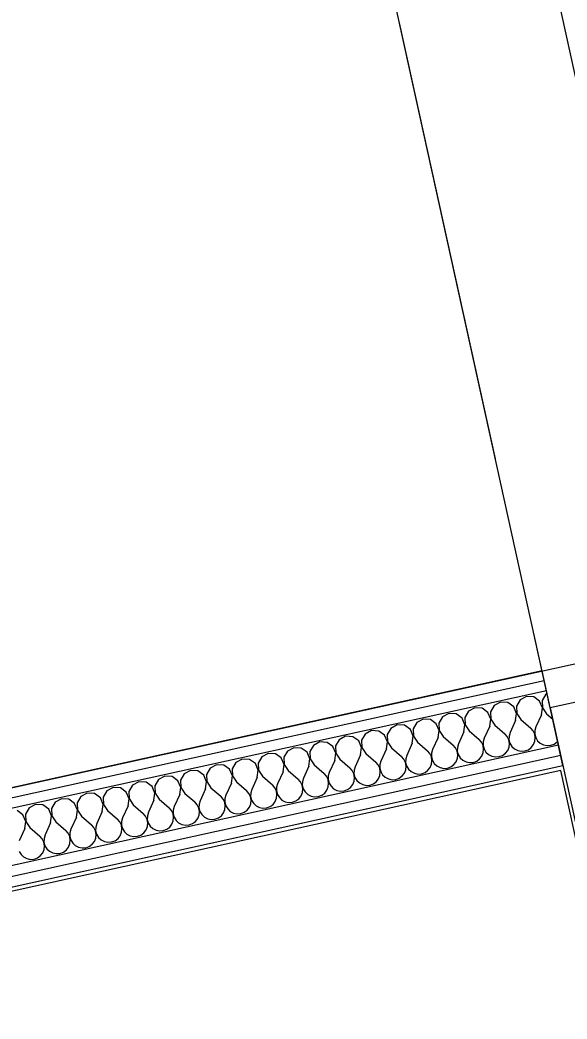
# Model space of a CAD drawing. Header units: millimetres. Extents: x 755110 to 794049, y -116979 to -66610.
# Drawn here: x 779312 to 779960, y -106849 to -105665 of the extents above; entities that cross this region are included whole.
import ezdxf

# ---------------------------------------------------------------- set-up
doc = ezdxf.new("R2010")
doc.units = ezdxf.units.MM
doc.header["$MEASUREMENT"] = 0
doc.linetypes.add('Double Dashed', pattern=[1093.611073, 529.166651, -211.666656, 141.111112, -211.666656])
for name, color, linetype, lineweight in [('New_ARCHICAD Windows_Pen_No__1', 7, 'Continuous', 13), ('New_Dimensioning - General_Pen_No__1', 7, 'Continuous', 13), ('New_INT zoned_Pen_No__19', 255, 'Continuous', 0), ('New_Structural - Bearing_Pen_No__1', 7, 'Continuous', 13)]:
    doc.layers.add(name, color=color, linetype=linetype, lineweight=lineweight)
doc.layers.add('New_Dimensioning - General', color=7, linetype='Continuous')
doc.layers.add('New_Structural - Bearing', color=7, linetype='Continuous')
doc.layers.add('New_Structural - Grid_Pen_No__61', color=7, linetype='Continuous', lineweight=20, true_color=0x6a6a6a)
doc.styles.add('GENERATED_STYLE_1', font='')
doc.styles.get('GENERATED_STYLE_1').set_extended_font_data('Arial')
doc.dimstyles.new('GENERATED_STYLE__1', dxfattribs={"dimtxt": 200, "dimasz": 95, "dimexe": 0.18, "dimexo": 0.0625, "dimgap": 0, "dimtad": 1, "dimdec": 0, "dimzin": 0, "dimdsep": 46, "dimtxsty": 'GENERATED_STYLE_1', "dimblk": 'ARROWHEAD_2', "dimblk1": 'ARROWHEAD_2', "dimblk2": 'ARROWHEAD_2', "dimcen": 0.09, "dimse1": 1, "dimse2": 1, "dimclrd": 7, "dimclre": 7, "dimclrt": 7, "dimadec": 0, "dimazin": 0, "dimtfac": 1, "dimtdec": 4, "dimtmove": 0, "dimatfit": 3, "dimfxl": 0, "dimtolj": 1, "dimtzin": 0, "dimarcsym": 0})

# ---------------------------------------------------------------- blocks, each defined once
blk = doc.blocks.new('*X56')
at = {"layer": 'New_Structural - Bearing_Pen_No__1', "color": 7, "linetype": 'Continuous', "lineweight": 13}
for p, q in [((779912.2, -106466.4), (779904.7, -106470.5)), ((779920.8, -106466.9), (779912.2, -106466.4)), ((779935.3, -106463.7), (779931, -106471.2)), ((779936.7, -106463), (779935.3, -106463.7)), ((779874.1, -106477.2), (779869.8, -106484.6)), ((779881.6, -106473.2), (779874.1, -106477.2)), ((779890.2, -106473.7), (779881.6, -106473.2)), ((779897.2, -106478.6), (779890.2, -106473.7)), ((779904.7, -106470.5), (779900.4, -106477.9)), ((779900.4, -106477.9), (779900.7, -106486.5)), ((779927.8, -106471.9), (779920.8, -106466.9)), ((779931.2, -106479.7), (779927.8, -106471.9)), ((779931, -106471.2), (779931.3, -106479.7)), ((779820.4, -106486.6), (779812.9, -106490.7)), ((779829, -106487.2), (779820.4, -106486.6)), ((779836, -106492.1), (779829, -106487.2)), ((779843.5, -106484), (779839.2, -106491.4)), ((779851, -106479.9), (779843.5, -106484)), ((779859.6, -106480.4), (779851, -106479.9)), ((779866.6, -106485.3), (779859.6, -106480.4)), ((779870, -106493.2), (779866.6, -106485.3)), ((779869.8, -106484.6), (779870.1, -106493.2)), ((779900.6, -106486.5), (779897.2, -106478.6)), ((779899.3, -106494.9), (779900.6, -106486.5)), ((779900.7, -106486.5), (779905.4, -106493.6)), ((779929.9, -106488.2), (779923.4, -106502.5)), ((779929.9, -106488.2), (779931.2, -106479.7)), ((779931.3, -106479.7), (779936, -106486.9)), ((779936, -106486.9), (779943.4, -106493.2)), ((779759.2, -106500.1), (779751.7, -106504.2)), ((779767.8, -106500.6), (779759.2, -106500.1)), ((779774.8, -106505.6), (779767.8, -106500.6)), ((779782.3, -106497.4), (779778, -106504.9)), ((779789.8, -106493.4), (779782.3, -106497.4)), ((779798.4, -106493.9), (779789.8, -106493.4)), ((779805.4, -106498.8), (779798.4, -106493.9)), ((779808.8, -106506.7), (779805.4, -106498.8)), ((779812.9, -106490.7), (779808.6, -106498.1)), ((779808.6, -106498.1), (779808.9, -106506.7)), ((779839.4, -106500), (779836, -106492.1)), ((779838.1, -106508.4), (779839.4, -106500)), ((779839.2, -106491.4), (779839.5, -106499.9)), ((779839.5, -106499.9), (779844.2, -106507.1)), ((779868.7, -106501.7), (779862.2, -106516)), ((779868.7, -106501.7), (779870, -106493.2)), ((779870.1, -106493.2), (779874.8, -106500.3)), ((779874.8, -106500.3), (779886.7, -106510.6)), ((779899.3, -106494.9), (779892.8, -106509.2)), ((779905.4, -106493.6), (779917.3, -106503.8)), ((779698, -106513.6), (779690.5, -106517.7)), ((779706.6, -106514.1), (779698, -106513.6)), ((779721.1, -106510.9), (779716.8, -106518.3)), ((779728.6, -106506.9), (779721.1, -106510.9)), ((779737.2, -106507.4), (779728.6, -106506.9)), ((779744.2, -106512.3), (779737.2, -106507.4)), ((779747.6, -106520.2), (779744.2, -106512.3)), ((779751.7, -106504.2), (779747.4, -106511.6)), ((779747.4, -106511.6), (779747.7, -106520.2)), ((779778.2, -106513.4), (779774.8, -106505.6)), ((779776.9, -106521.9), (779778.2, -106513.4)), ((779778, -106504.9), (779778.3, -106513.4)), ((779778.3, -106513.4), (779783, -106520.6)), ((779807.5, -106515.2), (779808.8, -106506.7)), ((779808.9, -106506.7), (779813.6, -106513.8)), ((779813.6, -106513.8), (779825.5, -106524)), ((779838.1, -106508.4), (779831.6, -106522.7)), ((779844.2, -106507.1), (779856.1, -106517.3)), ((779889.5, -106513.8), (779886.7, -106510.6)), ((779891.4, -106517.7), (779889.5, -106513.8)), ((779891.6, -106513.4), (779891.5, -106517.7)), ((779892.8, -106509.2), (779891.6, -106513.4)), ((779920.1, -106507.1), (779917.3, -106503.8)), ((779922, -106511), (779920.1, -106507.1)), ((779922.7, -106515.2), (779922, -106511)), ((779922.2, -106506.6), (779922.1, -106510.9)), ((779922.1, -106510.9), (779923.3, -106515.1)), ((779923.4, -106502.5), (779922.2, -106506.6)), ((779659.9, -106524.4), (779655.6, -106531.8)), ((779667.4, -106520.3), (779659.9, -106524.4)), ((779676, -106520.9), (779667.4, -106520.3)), ((779683, -106525.8), (779676, -106520.9)), ((779690.5, -106517.7), (779686.2, -106525.1)), ((779686.2, -106525.1), (779686.5, -106533.6)), ((779713.6, -106519), (779706.6, -106514.1)), ((779717, -106526.9), (779713.6, -106519)), ((779716.8, -106518.3), (779717.1, -106526.9)), ((779746.3, -106528.6), (779747.6, -106520.2)), ((779747.7, -106520.2), (779752.4, -106527.3)), ((779776.9, -106521.9), (779770.4, -106536.2)), ((779783, -106520.6), (779794.9, -106530.8)), ((779807.5, -106515.2), (779801, -106529.4)), ((779828.3, -106527.3), (779825.5, -106524)), ((779831.6, -106522.7), (779830.4, -106526.8)), ((779858.9, -106520.5), (779856.1, -106517.3)), ((779860.8, -106524.4), (779858.9, -106520.5)), ((779861.5, -106528.7), (779860.8, -106524.4)), ((779861, -106520.1), (779860.9, -106524.4)), ((779860.9, -106524.4), (779862.1, -106528.6)), ((779862.2, -106516), (779861, -106520.1)), ((779892.1, -106522), (779891.4, -106517.7)), ((779891.5, -106517.7), (779892.7, -106521.8)), ((779891.7, -106526.3), (779892.1, -106522)), ((779892.7, -106521.8), (779894.9, -106525.6)), ((779894.9, -106525.6), (779898, -106528.5)), ((779918, -106526.9), (779920.6, -106523.5)), ((779920.6, -106523.5), (779922.3, -106519.5)), ((779922.3, -106519.5), (779922.7, -106515.2)), ((779923.3, -106515.1), (779925.5, -106518.8)), ((779925.5, -106518.8), (779928.6, -106521.8)), ((779928.6, -106521.8), (779932.5, -106523.7)), ((779932.5, -106523.7), (779936.7, -106524.6)), ((779936.7, -106524.6), (779941, -106524.3)), ((779941, -106524.3), (779945.1, -106522.8)), ((779945.1, -106522.8), (779948.6, -106520.2)), ((779948.6, -106520.2), (779949.2, -106519.4)), ((779606.2, -106533.8), (779598.7, -106537.9)), ((779614.8, -106534.3), (779606.2, -106533.8)), ((779621.8, -106539.3), (779614.8, -106534.3)), ((779629.3, -106531.1), (779625, -106538.5)), ((779636.8, -106527.1), (779629.3, -106531.1)), ((779645.4, -106527.6), (779636.8, -106527.1)), ((779652.4, -106532.5), (779645.4, -106527.6)), ((779655.8, -106540.4), (779652.4, -106532.5)), ((779655.6, -106531.8), (779655.9, -106540.4)), ((779686.4, -106533.7), (779683, -106525.8)), ((779685.1, -106542.1), (779686.4, -106533.7)), ((779686.5, -106533.6), (779691.2, -106540.8)), ((779715.7, -106535.4), (779709.2, -106549.6)), ((779715.7, -106535.4), (779717, -106526.9)), ((779717.1, -106526.9), (779721.8, -106534)), ((779721.8, -106534), (779733.7, -106544.3)), ((779746.3, -106528.6), (779739.8, -106542.9)), ((779752.4, -106527.3), (779764.3, -106537.5)), ((779767.1, -106540.8), (779764.3, -106537.5)), ((779770.4, -106536.2), (779769.2, -106540.3)), ((779797.7, -106534), (779794.9, -106530.8)), ((779799.6, -106537.9), (779797.7, -106534)), ((779799.8, -106533.6), (779799.7, -106537.9)), ((779801, -106529.4), (779799.8, -106533.6)), ((779830.2, -106531.2), (779828.3, -106527.3)), ((779830.9, -106535.4), (779830.2, -106531.2)), ((779830.4, -106526.8), (779830.3, -106531.2)), ((779830.3, -106531.2), (779831.5, -106535.3)), ((779830.5, -106539.7), (779830.9, -106535.4)), ((779831.5, -106535.3), (779833.7, -106539)), ((779856.8, -106540.4), (779859.4, -106537)), ((779859.4, -106537), (779861.1, -106533)), ((779861.1, -106533), (779861.5, -106528.7)), ((779862.1, -106528.6), (779864.3, -106532.3)), ((779864.3, -106532.3), (779867.4, -106535.2)), ((779867.4, -106535.2), (779871.3, -106537.2)), ((779871.3, -106537.2), (779875.5, -106538.1)), ((779879.8, -106537.7), (779883.9, -106536.2)), ((779883.9, -106536.2), (779887.4, -106533.7)), ((779887.4, -106533.7), (779890, -106530.3)), ((779890, -106530.3), (779891.7, -106526.3)), ((779898, -106528.5), (779901.9, -106530.5)), ((779901.9, -106530.5), (779906.1, -106531.3)), ((779906.1, -106531.3), (779910.4, -106531)), ((779910.4, -106531), (779914.5, -106529.5)), ((779914.5, -106529.5), (779918, -106526.9)), ((779545, -106547.3), (779537.5, -106551.4)), ((779553.6, -106547.8), (779545, -106547.3)), ((779560.6, -106552.7), (779553.6, -106547.8)), ((779568.1, -106544.6), (779563.8, -106552)), ((779575.6, -106540.6), (779568.1, -106544.6)), ((779584.2, -106541.1), (779575.6, -106540.6)), ((779591.2, -106546), (779584.2, -106541.1)), ((779594.6, -106553.9), (779591.2, -106546)), ((779598.7, -106537.9), (779594.4, -106545.3)), ((779594.4, -106545.3), (779594.7, -106553.8)), ((779625.2, -106547.1), (779621.8, -106539.3)), ((779623.9, -106555.6), (779625.2, -106547.1)), ((779625, -106538.5), (779625.3, -106547.1)), ((779625.3, -106547.1), (779630, -106554.3)), ((779654.5, -106548.9), (779648, -106563.1)), ((779654.5, -106548.9), (779655.8, -106540.4)), ((779655.9, -106540.4), (779660.6, -106547.5)), ((779660.6, -106547.5), (779672.5, -106557.7)), ((779685.1, -106542.1), (779678.6, -106556.4)), ((779691.2, -106540.8), (779703.1, -106551)), ((779736.5, -106547.5), (779733.7, -106544.3)), ((779738.4, -106551.4), (779736.5, -106547.5)), ((779738.6, -106547.1), (779738.5, -106551.4)), ((779739.8, -106542.9), (779738.6, -106547.1)), ((779769, -106544.7), (779767.1, -106540.8)), ((779769.7, -106548.9), (779769, -106544.7)), ((779769.2, -106540.3), (779769.1, -106544.6)), ((779769.1, -106544.6), (779770.3, -106548.8)), ((779769.2, -106553.2), (779769.7, -106548.9)), ((779770.3, -106548.8), (779772.5, -106552.5)), ((779798.2, -106550.5), (779799.8, -106546.5)), ((779800.3, -106542.2), (779799.6, -106537.9)), ((779799.7, -106537.9), (779800.9, -106542.1)), ((779799.8, -106546.5), (779800.3, -106542.2)), ((779800.9, -106542.1), (779803.1, -106545.8)), ((779803.1, -106545.8), (779806.2, -106548.7)), ((779806.2, -106548.7), (779810.1, -106550.7)), ((779822.7, -106549.7), (779826.2, -106547.2)), ((779826.2, -106547.2), (779828.8, -106543.7)), ((779828.8, -106543.7), (779830.5, -106539.7)), ((779833.7, -106539), (779836.8, -106542)), ((779836.8, -106542), (779840.7, -106544)), ((779840.7, -106544), (779844.9, -106544.8)), ((779844.9, -106544.8), (779849.2, -106544.5)), ((779849.2, -106544.5), (779853.3, -106543)), ((779853.3, -106543), (779856.8, -106540.4)), ((779875.5, -106538.1), (779879.8, -106537.7)), ((779483.8, -106560.8), (779476.3, -106564.8)), ((779492.4, -106561.3), (779483.8, -106560.8)), ((779506.9, -106558.1), (779502.6, -106565.5)), ((779514.4, -106554), (779506.9, -106558.1)), ((779523, -106554.5), (779514.4, -106554)), ((779530, -106559.5), (779523, -106554.5)), ((779533.4, -106567.4), (779530, -106559.5)), ((779537.5, -106551.4), (779533.2, -106558.8)), ((779533.2, -106558.8), (779533.5, -106567.3)), ((779564, -106560.6), (779560.6, -106552.7)), ((779562.7, -106569.1), (779564, -106560.6)), ((779563.8, -106552), (779564.1, -106560.6)), ((779564.1, -106560.6), (779568.8, -106567.7)), ((779593.3, -106562.3), (779594.6, -106553.9)), ((779594.7, -106553.8), (779599.4, -106561)), ((779599.4, -106561), (779611.3, -106571.2)), ((779623.9, -106555.6), (779617.4, -106569.9)), ((779630, -106554.3), (779641.9, -106564.5)), ((779675.3, -106561), (779672.5, -106557.7)), ((779677.2, -106564.9), (779675.3, -106561)), ((779677.4, -106560.5), (779677.3, -106564.9)), ((779678.6, -106556.4), (779677.4, -106560.5)), ((779705.9, -106554.2), (779703.1, -106551)), ((779707.8, -106558.1), (779705.9, -106554.2)), ((779708.5, -106562.4), (779707.8, -106558.1)), ((779708, -106553.8), (779707.9, -106558.1)), ((779707.9, -106558.1), (779709.1, -106562.3)), ((779709.2, -106549.6), (779708, -106553.8)), ((779737, -106564), (779738.6, -106560)), ((779739.1, -106555.7), (779738.4, -106551.4)), ((779738.5, -106551.4), (779739.7, -106555.5)), ((779738.6, -106560), (779739.1, -106555.7)), ((779739.7, -106555.5), (779741.9, -106559.2)), ((779741.9, -106559.2), (779745, -106562.2)), ((779761.5, -106563.2), (779765, -106560.6)), ((779765, -106560.6), (779767.6, -106557.2)), ((779767.6, -106557.2), (779769.2, -106553.2)), ((779772.5, -106552.5), (779775.6, -106555.5)), ((779775.6, -106555.5), (779779.5, -106557.4)), ((779779.5, -106557.4), (779783.7, -106558.3)), ((779783.7, -106558.3), (779788, -106558)), ((779788, -106558), (779792.1, -106556.4)), ((779792.1, -106556.4), (779795.6, -106553.9)), ((779795.6, -106553.9), (779798.2, -106550.5)), ((779810.1, -106550.7), (779814.3, -106551.6)), ((779814.3, -106551.6), (779818.6, -106551.2)), ((779818.6, -106551.2), (779822.7, -106549.7)), ((779445.7, -106571.6), (779441.4, -106579)), ((779453.2, -106567.5), (779445.7, -106571.6)), ((779461.8, -106568), (779453.2, -106567.5)), ((779468.8, -106573), (779461.8, -106568)), ((779472.2, -106580.8), (779468.8, -106573)), ((779476.3, -106564.8), (779472, -106572.2)), ((779472, -106572.2), (779472.3, -106580.8)), ((779499.4, -106566.2), (779492.4, -106561.3)), ((779502.8, -106574.1), (779499.4, -106566.2)), ((779502.6, -106565.5), (779502.9, -106574.1)), ((779532.1, -106575.8), (779533.4, -106567.4)), ((779533.5, -106567.3), (779538.2, -106574.5)), ((779562.7, -106569.1), (779556.2, -106583.3)), ((779568.8, -106567.7), (779580.7, -106577.9)), ((779593.3, -106562.3), (779586.8, -106576.6)), ((779614.1, -106574.5), (779611.3, -106571.2)), ((779617.4, -106569.9), (779616.2, -106574)), ((779644.7, -106567.7), (779641.9, -106564.5)), ((779646.6, -106571.6), (779644.7, -106567.7)), ((779647.3, -106575.9), (779646.6, -106571.6)), ((779646.8, -106567.3), (779646.7, -106571.6)), ((779646.7, -106571.6), (779647.9, -106575.8)), ((779648, -106563.1), (779646.8, -106567.3)), ((779677.9, -106569.1), (779677.2, -106564.9)), ((779677.3, -106564.9), (779678.5, -106569)), ((779677.4, -106573.4), (779677.9, -106569.1)), ((779678.5, -106569), (779680.7, -106572.7)), ((779680.7, -106572.7), (779683.8, -106575.7)), ((779703.8, -106574.1), (779706.4, -106570.7)), ((779706.4, -106570.7), (779708, -106566.7)), ((779708, -106566.7), (779708.5, -106562.4)), ((779709.1, -106562.3), (779711.3, -106566)), ((779711.3, -106566), (779714.4, -106568.9)), ((779714.4, -106568.9), (779718.3, -106570.9)), ((779718.3, -106570.9), (779722.5, -106571.8)), ((779722.5, -106571.8), (779726.8, -106571.4)), ((779726.8, -106571.4), (779730.9, -106569.9)), ((779730.9, -106569.9), (779734.4, -106567.4)), ((779734.4, -106567.4), (779737, -106564)), ((779745, -106562.2), (779748.9, -106564.2)), ((779748.9, -106564.2), (779753.1, -106565)), ((779753.1, -106565), (779757.4, -106564.7)), ((779757.4, -106564.7), (779761.5, -106563.2)), ((779392, -106581), (779384.5, -106585)), ((779400.6, -106581.5), (779392, -106581)), ((779407.6, -106586.4), (779400.6, -106581.5)), ((779415.1, -106578.3), (779410.8, -106585.7)), ((779422.6, -106574.3), (779415.1, -106578.3)), ((779431.2, -106574.8), (779422.6, -106574.3)), ((779438.2, -106579.7), (779431.2, -106574.8)), ((779441.6, -106587.6), (779438.2, -106579.7)), ((779441.4, -106579), (779441.7, -106587.5)), ((779470.9, -106589.3), (779472.2, -106580.8)), ((779472.3, -106580.8), (779477, -106587.9)), ((779501.5, -106582.6), (779495, -106596.8)), ((779501.5, -106582.6), (779502.8, -106574.1)), ((779502.9, -106574.1), (779507.6, -106581.2)), ((779507.6, -106581.2), (779519.5, -106591.4)), ((779532.1, -106575.8), (779525.6, -106590.1)), ((779538.2, -106574.5), (779550.1, -106584.7)), ((779552.9, -106587.9), (779550.1, -106584.7)), ((779556.2, -106583.3), (779555, -106587.5)), ((779583.5, -106581.2), (779580.7, -106577.9)), ((779585.4, -106585.1), (779583.5, -106581.2)), ((779585.6, -106580.7), (779585.5, -106585.1)), ((779586.8, -106576.6), (779585.6, -106580.7)), ((779616, -106578.4), (779614.1, -106574.5)), ((779616.7, -106582.6), (779616, -106578.4)), ((779616.2, -106574), (779616.1, -106578.3)), ((779616.1, -106578.3), (779617.3, -106582.5)), ((779616.2, -106586.9), (779616.7, -106582.6)), ((779617.3, -106582.5), (779619.5, -106586.2)), ((779642.6, -106587.6), (779645.2, -106584.2)), ((779645.2, -106584.2), (779646.8, -106580.2)), ((779646.8, -106580.2), (779647.3, -106575.9)), ((779647.9, -106575.8), (779650.1, -106579.5)), ((779650.1, -106579.5), (779653.2, -106582.4)), ((779653.2, -106582.4), (779657.1, -106584.4)), ((779657.1, -106584.4), (779661.3, -106585.2)), ((779665.6, -106584.9), (779669.7, -106583.4)), ((779669.7, -106583.4), (779673.2, -106580.9)), ((779673.2, -106580.9), (779675.8, -106577.4)), ((779675.8, -106577.4), (779677.4, -106573.4)), ((779683.8, -106575.7), (779687.7, -106577.7)), ((779687.7, -106577.7), (779691.9, -106578.5)), ((779691.9, -106578.5), (779696.2, -106578.2)), ((779696.2, -106578.2), (779700.3, -106576.7)), ((779700.3, -106576.7), (779703.8, -106574.1)), ((779330.8, -106594.5), (779323.3, -106598.5)), ((779339.4, -106595), (779330.8, -106594.5)), ((779346.4, -106599.9), (779339.4, -106595)), ((779353.9, -106591.8), (779349.6, -106599.2)), ((779361.4, -106587.7), (779353.9, -106591.8)), ((779370, -106588.2), (779361.4, -106587.7)), ((779377, -106593.2), (779370, -106588.2)), ((779380.4, -106601), (779377, -106593.2)), ((779384.5, -106585), (779380.2, -106592.5)), ((779380.2, -106592.5), (779380.5, -106601)), ((779411, -106594.3), (779407.6, -106586.4)), ((779409.7, -106602.8), (779411, -106594.3)), ((779410.8, -106585.7), (779411.1, -106594.3)), ((779411.1, -106594.3), (779415.8, -106601.4)), ((779440.3, -106596), (779433.8, -106610.3)), ((779440.3, -106596), (779441.6, -106587.6)), ((779441.7, -106587.5), (779446.4, -106594.7)), ((779446.4, -106594.7), (779458.3, -106604.9)), ((779470.9, -106589.3), (779464.4, -106603.6)), ((779477, -106587.9), (779488.9, -106598.2)), ((779522.3, -106594.7), (779519.5, -106591.4)), ((779524.2, -106598.6), (779522.3, -106594.7)), ((779524.4, -106594.2), (779524.3, -106598.5)), ((779525.6, -106590.1), (779524.4, -106594.2)), ((779554.8, -106591.8), (779552.9, -106587.9)), ((779555.5, -106596.1), (779554.8, -106591.8)), ((779555, -106587.5), (779554.9, -106591.8)), ((779554.9, -106591.8), (779556.1, -106596)), ((779555, -106600.4), (779555.5, -106596.1)), ((779556.1, -106596), (779558.3, -106599.7)), ((779584, -106597.7), (779585.6, -106593.7)), ((779586.1, -106589.4), (779585.4, -106585.1)), ((779585.5, -106585.1), (779586.7, -106589.2)), ((779585.6, -106593.7), (779586.1, -106589.4)), ((779586.7, -106589.2), (779588.9, -106592.9)), ((779588.9, -106592.9), (779592, -106595.9)), ((779592, -106595.9), (779595.9, -106597.9)), ((779608.5, -106596.9), (779612, -106594.3)), ((779612, -106594.3), (779614.6, -106590.9)), ((779614.6, -106590.9), (779616.2, -106586.9)), ((779619.5, -106586.2), (779622.6, -106589.2)), ((779622.6, -106589.2), (779626.5, -106591.1)), ((779626.5, -106591.1), (779630.7, -106592)), ((779630.7, -106592), (779635, -106591.6)), ((779635, -106591.6), (779639.1, -106590.1)), ((779639.1, -106590.1), (779642.6, -106587.6)), ((779661.3, -106585.2), (779665.6, -106584.9)), ((779315.8, -106606.7), (779308.8, -106601.7)), ((779319.2, -106614.5), (779315.8, -106606.7)), ((779323.3, -106598.5), (779319, -106605.9)), ((779319, -106605.9), (779319.3, -106614.5)), ((779349.8, -106607.8), (779346.4, -106599.9)), ((779348.5, -106616.3), (779349.8, -106607.8)), ((779349.6, -106599.2), (779349.9, -106607.8)), ((779349.9, -106607.8), (779354.6, -106614.9)), ((779379.1, -106609.5), (779380.4, -106601)), ((779380.5, -106601), (779385.2, -106608.2)), ((779385.2, -106608.2), (779397.1, -106618.4)), ((779409.7, -106602.8), (779403.2, -106617)), ((779415.8, -106601.4), (779427.7, -106611.6)), ((779461.1, -106608.2), (779458.3, -106604.9)), ((779463, -106612.1), (779461.1, -106608.2)), ((779463.2, -106607.7), (779463.1, -106612)), ((779464.4, -106603.6), (779463.2, -106607.7)), ((779491.7, -106601.4), (779488.9, -106598.2)), ((779493.6, -106605.3), (779491.7, -106601.4)), ((779494.3, -106609.6), (779493.6, -106605.3)), ((779493.8, -106601), (779493.7, -106605.3)), ((779493.7, -106605.3), (779494.9, -106609.5)), ((779495, -106596.8), (779493.8, -106601)), ((779522.8, -106611.1), (779524.4, -106607.1)), ((779524.9, -106602.8), (779524.2, -106598.6)), ((779524.3, -106598.5), (779525.5, -106602.7)), ((779524.4, -106607.1), (779524.9, -106602.8)), ((779525.5, -106602.7), (779527.7, -106606.4)), ((779527.7, -106606.4), (779530.8, -106609.4)), ((779547.3, -106610.4), (779550.8, -106607.8)), ((779550.8, -106607.8), (779553.4, -106604.4)), ((779553.4, -106604.4), (779555, -106600.4)), ((779558.3, -106599.7), (779561.4, -106602.6)), ((779561.4, -106602.6), (779565.3, -106604.6)), ((779565.3, -106604.6), (779569.5, -106605.5)), ((779569.5, -106605.5), (779573.8, -106605.1)), ((779573.8, -106605.1), (779577.9, -106603.6)), ((779577.9, -106603.6), (779581.4, -106601.1)), ((779581.4, -106601.1), (779584, -106597.7)), ((779595.9, -106597.9), (779600.1, -106598.7)), ((779600.1, -106598.7), (779604.4, -106598.4)), ((779604.4, -106598.4), (779608.5, -106596.9)), ((779317.9, -106623), (779319.2, -106614.5)), ((779319.3, -106614.5), (779324, -106621.6)), ((779348.5, -106616.3), (779342, -106630.5)), ((779354.6, -106614.9), (779366.5, -106625.1)), ((779379.1, -106609.5), (779372.6, -106623.8)), ((779399.9, -106621.6), (779397.1, -106618.4)), ((779403.2, -106617), (779402, -106621.2)), ((779430.5, -106614.9), (779427.7, -106611.6)), ((779432.4, -106618.8), (779430.5, -106614.9)), ((779433.1, -106623.1), (779432.4, -106618.8)), ((779432.6, -106614.4), (779432.5, -106618.8)), ((779432.5, -106618.8), (779433.7, -106622.9)), ((779433.8, -106610.3), (779432.6, -106614.4)), ((779463.7, -106616.3), (779463, -106612.1)), ((779463.1, -106612), (779464.3, -106616.2)), ((779463.2, -106620.6), (779463.7, -106616.3)), ((779464.3, -106616.2), (779466.5, -106619.9)), ((779466.5, -106619.9), (779469.6, -106622.9)), ((779489.6, -106621.3), (779492.2, -106617.9)), ((779492.2, -106617.9), (779493.8, -106613.9)), ((779493.8, -106613.9), (779494.3, -106609.6)), ((779494.9, -106609.5), (779497.1, -106613.2)), ((779497.1, -106613.2), (779500.2, -106616.1)), ((779500.2, -106616.1), (779504.1, -106618.1)), ((779504.1, -106618.1), (779508.3, -106618.9)), ((779508.3, -106618.9), (779512.6, -106618.6)), ((779512.6, -106618.6), (779516.7, -106617.1)), ((779516.7, -106617.1), (779520.2, -106614.5)), ((779520.2, -106614.5), (779522.8, -106611.1)), ((779530.8, -106609.4), (779534.7, -106611.4)), ((779534.7, -106611.4), (779538.9, -106612.2)), ((779538.9, -106612.2), (779543.2, -106611.9)), ((779543.2, -106611.9), (779547.3, -106610.4)), ((779317.9, -106623), (779311.4, -106637.3)), ((779324, -106621.6), (779335.9, -106631.9)), ((779338.7, -106635.1), (779335.9, -106631.9)), ((779342, -106630.5), (779340.8, -106634.7)), ((779369.3, -106628.4), (779366.5, -106625.1)), ((779371.2, -106632.3), (779369.3, -106628.4)), ((779371.4, -106627.9), (779371.3, -106632.2)), ((779372.6, -106623.8), (779371.4, -106627.9)), ((779401.8, -106625.5), (779399.9, -106621.6)), ((779402.5, -106629.8), (779401.8, -106625.5)), ((779402, -106621.2), (779401.9, -106625.5)), ((779401.9, -106625.5), (779403.1, -106629.7)), ((779402, -106634.1), (779402.5, -106629.8)), ((779403.1, -106629.7), (779405.3, -106633.4)), ((779428.4, -106634.8), (779431, -106631.4)), ((779431, -106631.4), (779432.6, -106627.3)), ((779432.6, -106627.3), (779433.1, -106623.1)), ((779433.7, -106622.9), (779435.9, -106626.6)), ((779435.9, -106626.6), (779439, -106629.6)), ((779439, -106629.6), (779442.9, -106631.6)), ((779442.9, -106631.6), (779447.1, -106632.4)), ((779447.1, -106632.4), (779451.4, -106632.1)), ((779451.4, -106632.1), (779455.5, -106630.6)), ((779455.5, -106630.6), (779459, -106628)), ((779459, -106628), (779461.6, -106624.6)), ((779461.6, -106624.6), (779463.2, -106620.6)), ((779469.6, -106622.9), (779473.5, -106624.8)), ((779473.5, -106624.8), (779477.7, -106625.7)), ((779477.7, -106625.7), (779482, -106625.3)), ((779482, -106625.3), (779486.1, -106623.8)), ((779486.1, -106623.8), (779489.6, -106621.3)), ((779340.6, -106639), (779338.7, -106635.1)), ((779341.3, -106643.3), (779340.6, -106639)), ((779340.8, -106634.7), (779340.7, -106639)), ((779340.7, -106639), (779341.8, -106643.2)), ((779340.8, -106647.6), (779341.3, -106643.3)), ((779341.8, -106643.2), (779344.1, -106646.9)), ((779369.8, -106644.8), (779371.4, -106640.8)), ((779371.9, -106636.5), (779371.2, -106632.3)), ((779371.3, -106632.2), (779372.5, -106636.4)), ((779371.4, -106640.8), (779371.9, -106636.5)), ((779372.5, -106636.4), (779374.7, -106640.1)), ((779374.7, -106640.1), (779377.8, -106643.1)), ((779377.8, -106643.1), (779381.7, -106645)), ((779390.2, -106645.6), (779394.3, -106644.1)), ((779394.3, -106644.1), (779397.8, -106641.5)), ((779397.8, -106641.5), (779400.4, -106638.1)), ((779400.4, -106638.1), (779402, -106634.1)), ((779405.3, -106633.4), (779408.4, -106636.3)), ((779408.4, -106636.3), (779412.3, -106638.3)), ((779412.3, -106638.3), (779416.5, -106639.2)), ((779416.5, -106639.2), (779420.8, -106638.8)), ((779420.8, -106638.8), (779424.9, -106637.3)), ((779424.9, -106637.3), (779428.4, -106634.8)), ((779311.2, -106649.9), (779313.5, -106653.6)), ((779313.5, -106653.6), (779316.6, -106656.5)), ((779333.1, -106657.5), (779336.6, -106655)), ((779336.6, -106655), (779339.2, -106651.6)), ((779339.2, -106651.6), (779340.8, -106647.6)), ((779344.1, -106646.9), (779347.2, -106649.8)), ((779347.2, -106649.8), (779351.1, -106651.8)), ((779351.1, -106651.8), (779355.3, -106652.6)), ((779355.3, -106652.6), (779359.6, -106652.3)), ((779359.6, -106652.3), (779363.7, -106650.8)), ((779363.7, -106650.8), (779367.2, -106648.2)), ((779367.2, -106648.2), (779369.8, -106644.8)), ((779381.7, -106645), (779385.9, -106645.9)), ((779385.9, -106645.9), (779390.2, -106645.6)), ((779316.6, -106656.5), (779320.5, -106658.5)), ((779320.5, -106658.5), (779324.7, -106659.4)), ((779324.7, -106659.4), (779329, -106659)), ((779329, -106659), (779333.1, -106657.5))]:
    blk.add_line(p, q, dxfattribs=at)
blk = doc.blocks.new('*D162')
at = {"layer": 'New_Dimensioning - General_Pen_No__1', "color": 7, "linetype": 'Continuous', "lineweight": 13}
for p, q in [((780976.4, -111183.6), (780936, -111000.5)), ((780978, -111023.2), (780934.4, -111160.8)), ((780077.1, -111285.6), (780956.2, -111092)), ((780097.3, -111377.2), (780057, -111194.1)), ((780098.9, -111216.8), (780055.3, -111354.4))]:
    blk.add_line(p, q, dxfattribs=at)
at = {"layer": 'New_Dimensioning - General_Pen_No__1', "color": 7, "lineweight": 13, "insert": (780285.7, -111198.7), "char_height": 200, "attachment_point": 7, "rotation": 12.42, "style": 'GENERATED_STYLE_1'}
blk.add_mtext('\\A1;{\\pql;\\fArial|b0|i0|c0|p34;900}', dxfattribs=at)
blk = doc.blocks.new('ARROWHEAD_2')
at = {"color": 0, "linetype": 'Continuous', "lineweight": 0}
for p, q in [((-0.378, -0.655), (0.378, 0.655)), ((0, 0), (-1, 0))]:
    blk.add_line(p, q, dxfattribs=at)
blk = doc.blocks.new('*D165')
at = {"layer": 'New_Dimensioning - General_Pen_No__1', "color": 7, "linetype": 'Continuous', "lineweight": 13}
for p, q in [((781615.2, -111861.9), (781574.9, -111678.8)), ((781573.3, -111839.2), (781616.8, -111701.6)), ((781595, -111770.4), (781654.7, -111757.2)), ((777025.3, -112776.8), (781595, -111770.4)), ((777045.4, -112868.3), (777005.1, -112685.2)), ((777047.1, -112708), (777003.5, -112845.6)), ((774658.3, -113298.1), (777025.3, -112776.8))]:
    blk.add_line(p, q, dxfattribs=at)
at = {"layer": 'New_Dimensioning - General_Pen_No__1', "color": 7, "lineweight": 13, "insert": (778967.6, -112308), "char_height": 200, "attachment_point": 7, "rotation": 12.42, "style": 'GENERATED_STYLE_1'}
blk.add_mtext('\\A1;{\\pql;\\fArial|b0|i0|c0|p34;4\xa0679}', dxfattribs=at)
blk = doc.blocks.new('*D167')
at = {"layer": 'New_Dimensioning - General_Pen_No__1', "color": 7, "linetype": 'Continuous', "lineweight": 13}
for p, q in [((781306.9, -103184), (779220.6, -93711)), ((781398.4, -103163.8), (781215.3, -103204.2)), ((781238.1, -103162.2), (781375.7, -103205.8)), ((782511.3, -108652.9), (781306.9, -103184)), ((782442.5, -108631.1), (782580.1, -108674.7)), ((782602.9, -108632.8), (782419.8, -108673.1)), ((782524.5, -108712.6), (782511.3, -108652.9))]:
    blk.add_line(p, q, dxfattribs=at)
at = {"layer": 'New_Dimensioning - General_Pen_No__1', "color": 7, "lineweight": 13, "insert": (781943.6, -106261), "char_height": 200, "attachment_point": 7, "rotation": 102.42, "style": 'GENERATED_STYLE_1'}
blk.add_mtext('\\A1;{\\pql;\\fArial|b0|i0|c0|p34;5\xa0600}', dxfattribs=at)
blk = doc.blocks.new('*D170')
at = {"layer": 'New_Dimensioning - General_Pen_No__1', "color": 7, "linetype": 'Continuous', "lineweight": 13}
for p, q in [((781169.8, -106281), (781145, -106168.6)), ((781261.3, -106260.8), (781078.2, -106301.1)), ((781101, -106259.2), (781238.6, -106302.8)), ((781730, -108825), (781169.8, -106281)), ((781821.6, -108804.8), (781638.5, -108845.2)), ((781661.2, -108803.2), (781798.8, -108846.8))]:
    blk.add_line(p, q, dxfattribs=at)
at = {"layer": 'New_Dimensioning - General_Pen_No__1', "color": 7, "lineweight": 13, "char_height": 200, "attachment_point": 7, "rotation": 102.42, "style": 'GENERATED_STYLE_1'}
for s, insert in [('\\A1;{\\pql;\\fArial|b0|i0|c0|p34;115}', (781232.1, -106749.9)), ('\\A1;{\\pql;\\fArial|b0|i0|c0|p34;2\xa0605}', (781484.4, -107895.5))]:
    blk.add_mtext(s, dxfattribs=dict(at, insert=insert))
blk = doc.blocks.new('*D171')
at = {"layer": 'New_Dimensioning - General_Pen_No__1', "color": 7, "linetype": 'Continuous', "lineweight": 13}
for p, q in [((781145, -106168.6), (780525.6, -103356.1)), ((781076.2, -106146.9), (781213.8, -106190.4)), ((781236.6, -106148.5), (781053.5, -106188.8)), ((781169.8, -106281), (781145, -106168.6)), ((781261.3, -106260.8), (781078.2, -106301.1)), ((781101, -106259.2), (781238.6, -106302.8)), ((781730, -108825), (781169.8, -106281))]:
    blk.add_line(p, q, dxfattribs=at)
blk = doc.blocks.new('*D172')
at = {"layer": 'New_Dimensioning - General_Pen_No__1', "color": 7, "linetype": 'Continuous', "lineweight": 13}
for p, q in [((780617.2, -103335.9), (780434, -103376.2)), ((780456.8, -103334.3), (780594.4, -103377.8)), ((781145, -106168.6), (780525.6, -103356.1)), ((781076.2, -106146.9), (781213.8, -106190.4)), ((781236.6, -106148.5), (781053.5, -106188.8))]:
    blk.add_line(p, q, dxfattribs=at)
at = {"layer": 'New_Dimensioning - General_Pen_No__1', "color": 7, "lineweight": 13, "char_height": 200, "attachment_point": 7, "rotation": 102.42, "style": 'GENERATED_STYLE_1'}
for s, insert in [('\\A1;{\\pql;\\fArial|b0|i0|c0|p34;120}', (780592.2, -103844.6)), ('\\A1;{\\pql;\\fArial|b0|i0|c0|p34;2\xa0880}', (780869.8, -105104.9))]:
    blk.add_mtext(s, dxfattribs=dict(at, insert=insert))
blk = doc.blocks.new('*D173')
at = {"layer": 'New_Dimensioning - General_Pen_No__1', "color": 7, "linetype": 'Continuous', "lineweight": 13}
for p, q in [((780499.8, -103238.9), (778537.2, -94327.4)), ((780591.3, -103218.7), (780408.2, -103259)), ((780431, -103217.1), (780568.6, -103260.7)), ((780525.6, -103356.1), (780499.8, -103238.9)), ((780617.2, -103335.9), (780434, -103376.2)), ((780456.8, -103334.3), (780594.4, -103377.8)), ((781145, -106168.6), (780525.6, -103356.1))]:
    blk.add_line(p, q, dxfattribs=at)
blk = doc.blocks.new('*D177')
at = {"layer": 'New_Dimensioning - General_Pen_No__1', "color": 7, "linetype": 'Continuous', "lineweight": 13}
for p, q in [((780847.4, -103248.2), (780985, -103291.8)), ((781545.3, -106126.6), (780916.2, -103270)), ((781636.9, -106106.4), (781453.8, -106146.7)), ((781476.5, -106104.8), (781614.1, -106148.4))]:
    blk.add_line(p, q, dxfattribs=at)
at = {"layer": 'New_Dimensioning - General_Pen_No__1', "color": 7, "lineweight": 13, "insert": (781265.3, -105040.8), "char_height": 200, "attachment_point": 7, "rotation": 102.42, "style": 'GENERATED_STYLE_1'}
blk.add_mtext('\\A1;{\\pql;\\fArial|b0|i0|c0|p34;2\xa0925}', dxfattribs=at)
blk = doc.blocks.new('*D178')
at = {"layer": 'New_Dimensioning - General_Pen_No__1', "color": 7, "linetype": 'Continuous', "lineweight": 13}
for p, q in [((779626.9, -97415.3), (778927.9, -94241.4)), ((779718.4, -97395.2), (779535.3, -97435.5)), ((779558.1, -97393.5), (779695.7, -97437.1)), ((780916.2, -103270), (779626.9, -97415.3)), ((781007.8, -103249.9), (780824.7, -103290.2)), ((780847.4, -103248.2), (780985, -103291.8)), ((781545.3, -106126.6), (780916.2, -103270))]:
    blk.add_line(p, q, dxfattribs=at)
at = {"layer": 'New_Dimensioning - General_Pen_No__1', "color": 7, "lineweight": 13, "insert": (780306, -100685.2), "char_height": 200, "attachment_point": 7, "rotation": 102.42, "style": 'GENERATED_STYLE_1'}
blk.add_mtext('\\A1;{\\pql;\\fArial|b0|i0|c0|p34;5\xa0995}', dxfattribs=at)
blk = doc.blocks.new('*D181')
at = {"layer": 'New_Dimensioning - General_Pen_No__1', "color": 7, "linetype": 'Continuous', "lineweight": 13}
for p, q in [((779709.1, -94069.3), (779696, -94009.6)), ((779800.7, -94049.2), (779617.6, -94089.5)), ((779777.9, -94091.1), (779640.3, -94047.5)), ((783004.8, -109033.7), (779709.1, -94069.3)), ((783096.3, -109013.6), (782913.2, -109053.9)), ((782936, -109011.9), (783073.6, -109055.5)), ((783017.9, -109093.4), (783004.8, -109033.7))]:
    blk.add_line(p, q, dxfattribs=at)
at = {"layer": 'New_Dimensioning - General_Pen_No__1', "color": 7, "lineweight": 13, "insert": (781407.7, -101968.2), "char_height": 200, "attachment_point": 7, "rotation": 102.42, "style": 'GENERATED_STYLE_1'}
blk.add_mtext('\\A1;{\\pql;\\fArial|b0|i0|c0|p34;15\xa0323}', dxfattribs=at)

msp = doc.modelspace()

# ---------------------------------------------------------------- hatches: boundary and pattern name
at = {"layer": 'New_Structural - Bearing', "linetype": 'Continuous', "lineweight": 0, "true_color": 0x000000}
h = msp.add_hatch(dxfattribs=at)
h.set_pattern_fill('Lightweight_Concrete_0002', color=18, style=0, pattern_type=2)
h.set_pattern_definition([(0, (0, 0), (0, 779.4229), [48.75, -401.25]), (0, (225, 389.7), (0, 779.4229), [48.75, -401.25]), (60, (0, 0), (-675, 389.7114), [48.75, -401.25]), (60, (450, 0), (-675, 389.7114), [48.75, -401.25]), (120, (48.75, 0), (675, 389.7114), [48.75, -401.25]), (120, (498.75, 0), (675, 389.7114), [48.75, -401.25]), (0, (0, 75), (0, 150), [0, -150, 0, -225]), (45, (75, 75), (-106.066017, 106.066017), [0, -112.5, 0, -187.5])])
h.paths.add_polyline_path([(780126, -106439.1), (779940.5, -106480), (780515.8, -109092.4), (780701.4, -109051.5)])

# ---------------------------------------------------------------- linework, layer by layer
at = {"layer": 'New_ARCHICAD Windows_Pen_No__1', "color": 7, "linetype": 'Continuous', "lineweight": 13}
for p, q in [((779940.5, -106480), (779316.8, -103647.9)), ((780126, -106439.1), (779940.5, -106480))]:
    msp.add_line(p, q, dxfattribs=at)
at = {"layer": 'New_INT zoned_Pen_No__19', "color": 255, "linetype": 'Continuous', "lineweight": 0, "flags": 128}
for points in [[(775145.2, -104233.8), (775208.6, -104527), (775024.2, -104567.7), (775644.8, -107380), (780116.4, -106395.2), (779502.3, -103607), (779316.8, -103647.9), (779311.4, -103623.5), (778213.8, -103865.2), (778084.8, -103279.2), (777498.8, -103408.3), (777627.9, -103994.2), (777510.7, -104020), (777446.1, -103727.1)], [(778556.5, -109523.1), (780511.9, -109092.5), (779952.8, -106554.1), (777997.4, -106984.7)]]:
    msp.add_lwpolyline(points, close=True, dxfattribs=at)
at = {"layer": 'New_Structural - Bearing_Pen_No__1', "color": 7, "linetype": 'Continuous', "lineweight": 13}
for p, q in [((779930.8, -106436.2), (778911.4, -106660.7)), ((780126, -106439.1), (779940.5, -106480)), ((779933.4, -106447.9), (778914, -106672.4)), ((779936, -106459.6), (778916.5, -106684.1)), ((778930.7, -106748.4), (779950.2, -106523.9)), ((778933.4, -106760.6), (779952.8, -106536.1)), ((778936.1, -106772.8), (779955.5, -106548.3))]:
    msp.add_line(p, q, dxfattribs=at)
at = {"layer": 'New_Structural - Bearing_Pen_No__1', "color": 7, "linetype": 'Continuous', "lineweight": 13, "flags": 128}
for points in [[(779930.8, -106436.1), (778911.4, -106660.6)], [(779955.5, -106548.4), (779930.8, -106436.1)], [(779940.5, -106480), (780515.8, -109092.4)], [(778936.1, -106772.9), (779955.5, -106548.4)]]:
    msp.add_lwpolyline(points, dxfattribs=at)
at = {"layer": 'New_Structural - Grid_Pen_No__61', "color": 251, "linetype": 'Double Dashed', "lineweight": 20, "true_color": 0x6a6a6a}
msp.add_line((781051.6, -111525.2), (775891.4, -88094.1), dxfattribs=at)

# ---------------------------------------------------------------- block references
at = {"layer": 'New_Structural - Bearing', "color": 7, "lineweight": 35}
msp.add_blockref('*X56', (0, 0), dxfattribs=at)

# ---------------------------------------------------------------- dimensions: what is measured, and where the dimension line sits
at = {"layer": 'New_Dimensioning - General', "color": 7, "linetype": 'Continuous', "lineweight": 13}
for base, p1, p2, angle, picture, middle, turn in [((781306.9, -103184), (782238.8, -108712.9), (780896.8, -103274.3), 102.42, '*D167', (781772, -105947), 102.42), ((779709.1, -94069.3), (781085.4, -109456.4), (777884.6, -94471.1), 102.42, '*D181', (781219.8, -101579.7), 102.42), ((779626.9, -97415.3), (779778.2, -103520.6), (778022, -97768.8), 102.42, '*D178', (780134.5, -100371.2), 102.42), ((780499.8, -103238.9), (778762.6, -103744.3), (778736.8, -103627.1), 102.42, '*D173', (780445.4, -103642.7), 102.42), ((780916.2, -103270), (780407.3, -106377.2), (779778.2, -103520.6), 102.42, '*D177', (781093.7, -104726.9), 102.42), ((780525.6, -103356.1), (778113.4, -106836.3), (778762.6, -103744.3), 102.42, '*D172', (780698.2, -104790.9), 102.42), ((781145, -106168.6), (778138.1, -106948.6), (778113.4, -106836.3), 102.42, '*D171', (781085.2, -106548), 102.42), ((781595, -111770.4), (775215.9, -104561.2), (781085.4, -109456.4), 12.42, '*D165', (779281.6, -112136.5), 12.42), ((781169.8, -106281), (778465, -109544.1), (778138.1, -106948.6), 102.42, '*D170', (781312.8, -107581.5), 102.42), ((780956.2, -111092), (779507.7, -108700), (779965, -106591.3), 12.42, '*D162', (780487.6, -111051.9), 12.42)]:
    dim = msp.add_linear_dim(base=base, p1=p1, p2=p2, angle=angle, dimstyle='GENERATED_STYLE__1', dxfattribs=at)
    dim.commit()
    dim.dimension.update_dxf_attribs({"geometry": picture, "text_midpoint": middle, "dimtype": 160, "text_rotation": turn})

doc.saveas('drawing.dxf')
